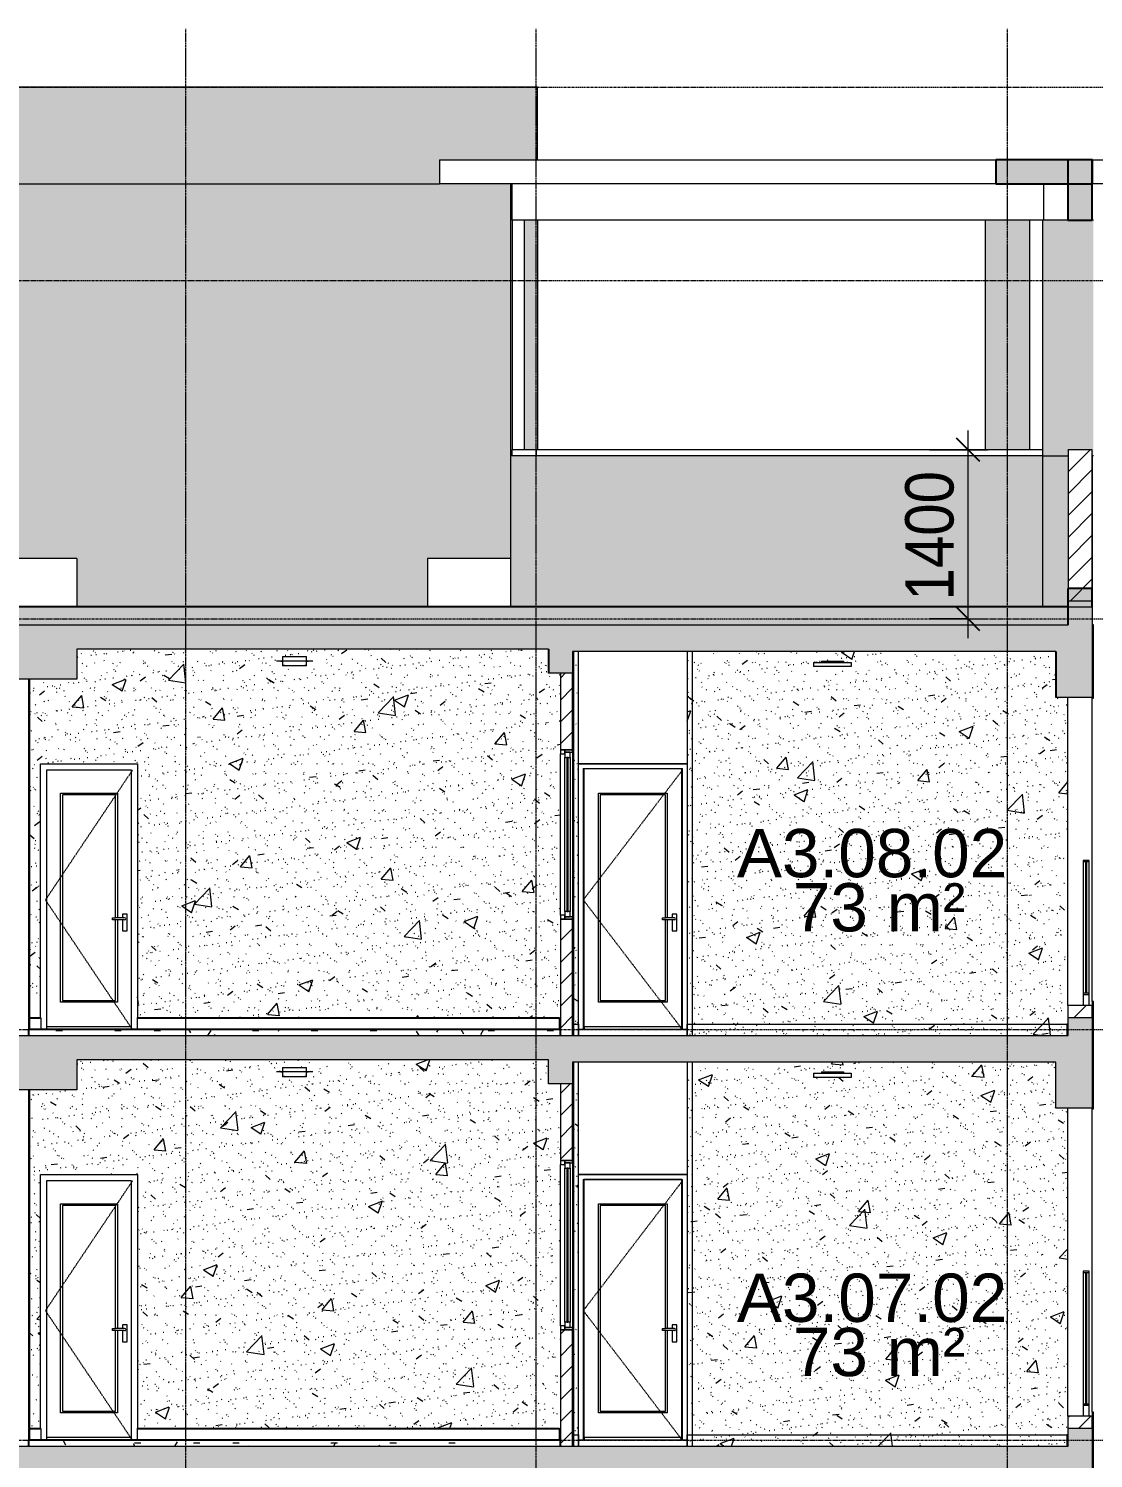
# Model space of a CAD drawing. Header units: millimetres. Extents: x 25061 to 259291, y -8723 to 35400.
# Drawn here: x 165010 to 173820, y 22450 to 34286 of the extents above; entities that cross this region are included whole.
import ezdxf

# ---------------------------------------------------------------- set-up
doc = ezdxf.new("R2010")
doc.units = ezdxf.units.MM
for name, pattern in [('Centre', [31.75, 6.35, -4.7625, 15.875, -4.7625]), ('Dash', [6.35, 3.175, -3.175]), ('Grid Line', [22.225, 12.7, -3.175, 3.175, -3.175])]:
    doc.linetypes.add(name, pattern=pattern)
for name, color, linetype, lineweight in [('0-2', 50, 'Continuous', 5), ('A-ANNO-DIMS', 211, 'Continuous', 9), ('A-ANNO-DIMS-160', 211, 'Continuous', 9), ('A-AREA-IDEN', 2, 'Continuous', 9), ('A-DETL-GENF-2', 7, 'Continuous', 9), ('A-DETL-GENF-HDLN-1', 7, 'Dash', 9), ('A-DETL-THIN', 151, 'Continuous', 9), ('A-DOOR', 31, 'Continuous', 9), ('A-DOOR-1', 7, 'Continuous', 9), ('A-FLOR-1', 10, 'Continuous', 25), ('A-FLOR-2', 7, 'Continuous', 9), ('A-FLOR-3', 192, 'Continuous', 25), ('A-FLOR-HRAL-1', 253, 'Continuous', 9), ('A-FLOR-LEVL-2', 51, 'Centre', 9), ('A-FLOR-PATT-1', 7, 'Continuous', 9), ('A-FLOR-PATT-3', 8, 'Continuous', 9), ('A-FLOR-PATT-4', 67, 'Continuous', 9), ('A-GLAZ', 151, 'Continuous', 9), ('A-GLAZ-3', 7, 'Continuous', 9), ('A-WALL', 113, 'Continuous', 9), ('A-WALL-1', 113, 'Continuous', 18), ('A-WALL-2', 250, 'Continuous', 18), ('A-WALL-3', 7, 'Continuous', 9), ('A-WALL-PATT-1', 7, 'Continuous', 9), ('A-WALL-PATT-2', 9, 'Continuous', 9), ('A-WALL-PATT-3', 111, 'Continuous', 5), ('A-WALL-PATT-4', 111, 'Continuous', 9), ('E-LITE-EQPM', 33, 'Continuous', 9), ('E-LITE-EQPM-1', 7, 'Continuous', 9), ('I-WALL', 2, 'Continuous', 9), ('I-WALL-1', 250, 'Continuous', 18), ('I-WALL-2', 7, 'Continuous', 9), ('I-WALL-3', 2, 'Continuous', 18), ('S-BEAM-1', 12, 'Continuous', 5), ('S-BEAM-2', 10, 'Continuous', 25), ('S-BEAM-3', 7, 'Continuous', 9), ('S-COLS', 52, 'Continuous', 9), ('S-COLS-1', 7, 'Continuous', 9), ('S-GRID-1', 1, 'Grid Line', 9)]:
    doc.layers.add(name, color=color, linetype=linetype, lineweight=lineweight)
doc.styles.add('Arial', font='arial.ttf', dxfattribs={"height": 400})
doc.styles.add('UTM Avo', font='', dxfattribs={"width": 0.9, "height": 400})
doc.styles.get('UTM Avo').set_extended_font_data('UTM Avo')
doc.dimstyles.new('1_Dim_chi_tiet_2_5', dxfattribs={"dimscale": 304.8, "dimtxt": 399.720379, "dimasz": 0.629921, "dimexe": 0.524934, "dimexo": 0.0625, "dimgap": 0.052493, "dimtad": 1, "dimdec": 0, "dimrnd": 5, "dimzin": 0, "dimdsep": 46, "dimtxsty": 'UTM Avo', "dimblk1": 'OBLIQUE', "dimblk2": 'OBLIQUE', "dimsah": 1, "dimcen": 0.09, "dimdle": 0.524934, "dimazin": 0, "dimtfac": 1, "dimtdec": 4, "dimtix": 1, "dimtmove": 0, "dimatfit": 3, "dimfxl": 1.049869, "dimfxlon": 1, "dimtvp": 1, "dimtolj": 1, "dimtzin": 0, "dimarcsym": 2})
pattern_1 = [(45, (-80880.3, 14125), (-90.50967, 90.50967), [])]
pattern_2 = [(0, (-80880.3, 14125), (650.24, 162.56), [53.645, -434.035, 53.645, -3034.995]), (0, (-80880.3, 14125), (650.24, 162.56), [-541.325, -434.035, 53.645, -921.715, -1625.6]), (0, (-80880.3, 14125), (650.24, 162.56), [-1950.72, 53.645, -434.035, 53.645, -1084.275]), (0, (-80880.3, 14125), (650.24, 162.56), [-2492.045, -271.475, 53.645, -759.155]), (120, (-80636.46, 14206.28), (-465.9011, 481.84436), [53.645, -434.035, 53.645, -3034.995]), (120, (-80636.46, 14206.28), (-465.9011, 481.84436), [-541.325, -434.035, 53.645, -921.715, -1625.6]), (120, (-80636.46, 14206.28), (-465.9011, 481.84436), [-1950.72, 53.645, -434.035, 53.645, -1084.275]), (120, (-80636.46, 14206.28), (-465.9011, 481.84436), [-2492.045, -271.475, 53.645, -759.155]), (240, (-80555.18, 14531.4), (-184.3389, -644.40436), [53.645, -434.035, 53.645, -3034.995]), (240, (-80555.18, 14531.4), (-184.3389, -644.40436), [-541.325, -434.035, 53.645, -921.715, -1625.6]), (240, (-80555.18, 14531.4), (-184.3389, -644.40436), [-1950.72, 53.645, -434.035, 53.645, -1084.275]), (240, (-80555.18, 14531.4), (-184.3389, -644.40436), [-2492.045, -271.475, 53.645, -759.155])]
pattern_3 = [(50, (-80880.3, 14125), (1165.978, -102.01), [121.92, -1341.12]), (355, (-80880.3, 14125), (-225.554, 1222.763), [97.536, -1072.896]), (100.451, (-80783.1, 14116.5), (940.433, 1120.746), [103.616, -1139.776]), (46.184, (-80880.3, 14450.1), (1734.906, -269.074), [182.88, -2011.68]), (96.636, (-80735.7, 14427.7), (1519.38, 1583.536), [155.424, -1709.665]), (351.184, (-80880.3, 14450.1), (1519.39, 1583.52), [146.304, -1609.344]), (21, (-80717.7, 14368.8), (970.332, -654.498), [121.92, -1341.12]), (326, (-80717.7, 14368.8), (395.533, 1178.804), [97.536, -1072.896]), (71.451, (-80636.9, 14314.3), (1365.87, 524.296), [103.616, -1139.776]), (37.5, (-80880.3, 14125), (19.767, 541.1527), [53.645, -1006.246, 53.645, -1035.507, -1076.96]), (37.5, (-80880.3, 14125), (19.767, 541.1527), [-2149.043, 53.645, -1023.315]), (7.5, (-80880.3, 14125), (427.646, 641.156), [53.645, -567.334, 53.645, -981.862, -410.464]), (7.5, (-80880.3, 14125), (427.646, 641.156), [-1656.486, 53.645, -356.819]), (327.5, (-81242.8, 14125), (867.782, -36.665), [53.645, -352.755, 53.645, -1214.323, -1682.496]), (327.5, (-81242.8, 14125), (867.782, -36.665), [-1674.368, 53.645, -1628.85]), (317.5, (-81405.4, 14125), (948.028, 162.731), [53.645, -474.675, 53.645, -788.416, -1194.816]), (317.5, (-81405.4, 14125), (948.028, 162.731), [-1370.38, 53.645, -1141.17])]
pattern_4 = [(37.5, (-80880.3, 14125), (-5.1206, 156.61216), [5.364, -118.181, 5.364, -132.812, -132.08]), (37.5, (-80880.3, 14125), (-5.1206, 156.61216), [-261.722, 5.364, -126.716]), (7.5, (-80880.3, 14125), (143.847, 229.3842), [5.364, -61.285, 5.364, -105.989, -42.672]), (7.5, (-80880.3, 14125), (143.847, 229.3842), [-178.003, 5.364, -37.308]), (327.5, (-80980.28, 14125), (253.1176, 0.4601), [5.364, -35.276, 5.364, -140.94, -191.008]), (327.5, (-80980.28, 14125), (253.1176, 0.4601), [-186.944, 5.364, -185.644]), (317.5, (-80980.28, 14125), (244.3381, 71.3376), [5.364, -14.956, 5.364, -90.546, -109.728]), (317.5, (-80980.28, 14125), (244.3381, 71.3376), [-116.23, 5.364, -104.364])]
pattern_5 = [(45, (-80880.3, 14125), (-84.8528, 84.8528), [])]

# ---------------------------------------------------------------- blocks, each defined once
blk = doc.blocks.new('NCV_TKTC_KET CAU_rvt-2-TKCS_MẶT CẮT 2')
at = {"layer": 'A-FLOR-PATT-1'}
h = blk.add_hatch(color=256, dxfattribs=at)
h.paths.add_polyline_path([(-53453, 33000), (-52653, 33000), (-52653, 33200), (-53453, 33200)])
h.paths.add_polyline_path([(-108251, 33000), (-107451, 33000), (-107451, 33200), (-108251, 33200)])
at = {"layer": 'S-BEAM-1'}
for points in [[(-107653, 32700), (-107453, 32700), (-107453, 33200), (-107653, 33200)], [(-107652, 29350), (-107652, 29500), (-107453, 29500), (-107453, 29650), (-107653, 29650), (-107653, 29350)], [(-107652, 25950), (-107652, 25950), (-107652, 25950)]]:
    blk.add_hatch(color=256, dxfattribs=at).paths.add_polyline_path(points)
at = {"layer": 'A-FLOR-1'}
for p, q in [((-107451, 33200), (-108251, 33200)), ((-108251, 33200), (-108251, 33000)), ((-107451, 33000), (-107451, 33200)), ((-108251, 33000), (-107451, 33000))]:
    blk.add_line(p, q, dxfattribs=at)
at = {"layer": 'A-FLOR-2'}
for p, q in [((-112853, 33200), (-112853, 33000)), ((-112853, 33200), (-108251, 33200)), ((-107451, 33200), (-99778, 33200)), ((-108251, 33000), (-112853, 33000)), ((-99778, 33000), (-107451, 33000))]:
    blk.add_line(p, q, dxfattribs=at)
at = {"layer": 'S-BEAM-2'}
for p, q in [((-107453, 33200), (-107653, 33200)), ((-107653, 33200), (-107653, 32700)), ((-107453, 32700), (-107453, 33200)), ((-107653, 32700), (-107453, 32700)), ((-107453, 29650), (-107653, 29650)), ((-107653, 29650), (-107653, 29350)), ((-107453, 29500), (-107453, 29650)), ((-111952, 29150), (-111952, 28950)), ((-107753, 29130), (-107753, 28750))]:
    blk.add_line(p, q, dxfattribs=at)
at = {"layer": 'S-BEAM-3'}
for p, q in [((-107451, 33200), (-100128, 33200)), ((-112253, 32700), (-112253, 33000)), ((-112053, 32700), (-112253, 32700)), ((-107863, 32700), (-112053, 32700))]:
    blk.add_line(p, q, dxfattribs=at)
at = {"layer": 'S-COLS-1'}
for p, q in [((-107853, 32700), (-107853, 33000)), ((-112253, 32700), (-112253, 30800))]:
    blk.add_line(p, q, dxfattribs=at)
blk = doc.blocks.new('DOOR_CW_01 CANH MO-PANEL KINH - DIG_02-800x2200-CỬA NHÔM KÍNH-400864-TKCS_MẶT CẮT 2')
at = {"layer": 'A-DETL-GENF-HDLN-1'}
for p, q in [((-116113, 6673), (-115393, 7747)), ((-115393, 5600), (-116113, 6673))]:
    blk.add_line(p, q, dxfattribs=at)
at = {"layer": 'A-DOOR-1'}
for p, q in [((-116103, 5600), (-116103, 7750)), ((-116103, 7750), (-115403, 7750)), ((-115403, 7750), (-115403, 5600)), ((-115988, 7558), (-115518, 7558)), ((-115988, 5826), (-115988, 7558)), ((-115533, 7543), (-115973, 7543)), ((-115973, 7543), (-115973, 5841)), ((-115533, 6524), (-115533, 7543)), ((-115518, 7558), (-115518, 6524)), ((-115558, 6524), (-115533, 6524)), ((-115558, 6508), (-115558, 6524)), ((-115458, 6524), (-115533, 6524)), ((-115477, 6556), (-115477, 6524)), ((-115438, 6556), (-115477, 6556)), ((-115438, 6416), (-115438, 6556)), ((-115533, 6508), (-115558, 6508)), ((-115533, 5841), (-115533, 6508)), ((-115458, 6508), (-115533, 6508)), ((-115518, 6508), (-115518, 5826)), ((-115477, 6508), (-115477, 6416)), ((-115477, 6416), (-115438, 6416)), ((-115518, 5826), (-115988, 5826)), ((-115973, 5841), (-115533, 5841)), ((-116153, 5700), (-116153, 5695)), ((-115353, 5695), (-115353, 5700)), ((-116103, 5626), (-115403, 5626))]:
    blk.add_line(p, q, dxfattribs=at)
for start, end in [(0, 90), (270, 360)]:
    blk.add_arc((-115458, 6516), 8.5, start, end, dxfattribs=at)
blk = doc.blocks.new('M_Fixed - 900 x 1400-901190-TKCS_MẶT CẮT 2')
at = {"layer": 'A-GLAZ-3'}
for p, q in [((-111815.564287, 7915), (-111852.564287, 7915)), ((-111852.564287, 7915), (-111852.564287, 7883)), ((-111852.564287, 7883), (-111815.564287, 7883)), ((-111852.564287, 6547), (-111852.564287, 7883)), ((-111752.564287, 7915), (-111815.564287, 7915)), ((-111815.564287, 7915), (-111815.564287, 7896)), ((-111815.564287, 7883), (-111815.564287, 7915)), ((-111771.564287, 7896), (-111815.564287, 7896)), ((-111815.564287, 7896), (-111815.564287, 7852)), ((-111815.564287, 7896), (-111752.564287, 7896)), ((-111815.564287, 7852), (-111771.564287, 7852)), ((-111815.564287, 6578), (-111815.564287, 7852)), ((-111787.564287, 7852), (-111799.564287, 7852)), ((-111799.564287, 7852), (-111799.564287, 6578)), ((-111787.564287, 6578), (-111787.564287, 7852)), ((-111771.564287, 7852), (-111771.564287, 7896)), ((-111771.564287, 7852), (-111771.564287, 6578)), ((-111752.564287, 7896), (-111752.564287, 7915)), ((-111752.564287, 7896), (-111752.564287, 6534)), ((-111815.564287, 6547), (-111852.564287, 6547)), ((-111852.564287, 6547), (-111852.564287, 6515)), ((-111852.564287, 6515), (-111815.564287, 6515)), ((-111771.564287, 6578), (-111815.564287, 6578)), ((-111815.564287, 6578), (-111815.564287, 6534)), ((-111815.564287, 6515), (-111815.564287, 6547)), ((-111815.564287, 6534), (-111771.564287, 6534)), ((-111752.564287, 6534), (-111815.564287, 6534)), ((-111815.564287, 6534), (-111815.564287, 6515)), ((-111815.564287, 6515), (-111752.564287, 6515)), ((-111799.564287, 6578), (-111787.564287, 6578)), ((-111771.564287, 6534), (-111771.564287, 6578)), ((-111752.564287, 6515), (-111752.564287, 6534))]:
    blk.add_line(p, q, dxfattribs=at)
blk = doc.blocks.new('Railing - 50 x 10mm-V146-TKCS_MẶT CẮT 2')
at = {"layer": 'A-FLOR-HRAL-1'}
for p, q in [((-53427.635618, 5900), (-53427.635618, 6990)), ((-53377.635618, 6990), (-53377.635618, 5900)), ((-53427.635618, 5800), (-53427.635618, 5890)), ((-53377.635618, 5890), (-53377.635618, 5800))]:
    blk.add_line(p, q, dxfattribs=at)
blk = doc.blocks.new('Railing - 10mm-V147-TKCS_MẶT CẮT 2')
at = {"layer": 'A-FLOR-HRAL-1'}
for p, q in [((-53407.635618, 5900), (-53407.635618, 6990)), ((-53397.635618, 6990), (-53397.635618, 5900))]:
    blk.add_line(p, q, dxfattribs=at)
blk = doc.blocks.new('Railing - Railing-883597-TKCS_MẶT CẮT 2')
at = {"layer": 'A-FLOR-HRAL-1'}
for p, q in [((-107527, 7000), (-107527, 6990)), ((-107477, 7000), (-107527, 7000)), ((-107527, 6990), (-107477, 6990)), ((-107477, 6990), (-107477, 7000)), ((-107477, 5900), (-107527, 5900)), ((-107527, 5900), (-107527, 5890)), ((-107527, 5890), (-107477, 5890)), ((-107477, 5890), (-107477, 5900))]:
    blk.add_line(p, q, dxfattribs=at)
at = {"extrusion": (0, 0, -1), "zscale": -1}
for name in ['Railing - 50 x 10mm-V146-TKCS_MẶT CẮT 2', 'Railing - 10mm-V147-TKCS_MẶT CẮT 2']:
    blk.add_blockref(name, (160905, 0), dxfattribs=at)
blk = doc.blocks.new('DOOR_CW_01 CANH MO-PANEL KINH - DIG_01-900x2200-CỬA NHÔM KÍNH-V149-TKCS_MẶT CẮT 2')
at = {"layer": 'A-DETL-GENF-HDLN-1'}
for p, q in [((-111663, 6673), (-110843, 7747)), ((-110843, 5600), (-111663, 6673))]:
    blk.add_line(p, q, dxfattribs=at)
at = {"layer": 'A-DOOR-1'}
for p, q in [((-110803, 7800), (-111703, 7800)), ((-111663, 7760), (-111663, 5600)), ((-111663, 7760), (-110843, 7760)), ((-111658, 7758), (-111658, 5626)), ((-110848, 7758), (-111658, 7758)), ((-110848, 5626), (-110848, 7758)), ((-110843, 5600), (-110843, 7760)), ((-111538, 7558), (-110968, 7558)), ((-111538, 5826), (-111538, 7558)), ((-110983, 7543), (-111523, 7543)), ((-111523, 7543), (-111523, 5841)), ((-110983, 6524), (-110983, 7543)), ((-110968, 7558), (-110968, 6524)), ((-111008, 6524), (-110983, 6524)), ((-111008, 6508), (-111008, 6524)), ((-110908, 6524), (-110983, 6524)), ((-110927, 6556), (-110927, 6524)), ((-110888, 6556), (-110927, 6556)), ((-110888, 6416), (-110888, 6556)), ((-110983, 6508), (-111008, 6508)), ((-110983, 5841), (-110983, 6508)), ((-110908, 6508), (-110983, 6508)), ((-110968, 6508), (-110968, 5826)), ((-110927, 6508), (-110927, 6416)), ((-110927, 6416), (-110888, 6416)), ((-110968, 5826), (-111538, 5826)), ((-111523, 5841), (-110983, 5841)), ((-111663, 5600), (-111703, 5600)), ((-111658, 5626), (-110848, 5626)), ((-111653, 5600), (-111653, 5626)), ((-110853, 5600), (-110853, 5626)), ((-110803, 5600), (-110843, 5600))]:
    blk.add_line(p, q, dxfattribs=at)
for start, end in [(0, 90), (270, 360)]:
    blk.add_arc((-110908, 6516), 8.5, start, end, dxfattribs=at)
blk = doc.blocks.new('LIC_12-ĐÈN LED VUÔNG GẮN NỔI 24W - LIC_12-ĐÈN LED VUÔNG GẮN NỔI 24W - ÁNH SÁNG VÀNG 4500K-V150-TKCS_MẶT CẮT 2')
at = {"layer": 'E-LITE-EQPM-1'}
for p, q in [((-109693, 8650), (-109511, 8650)), ((-109693, 8650), (-109693, 8639)), ((-109511, 8650), (-109511, 8639)), ((-109758, 8639), (-109447, 8639)), ((-109758, 8639), (-109758, 8604)), ((-109447, 8604), (-109758, 8604)), ((-109447, 8639), (-109447, 8604))]:
    blk.add_line(p, q, dxfattribs=at)
blk = doc.blocks.new('LIC_08-ĐÈN LED TRÒN GẮN NỔI - LIC_08 - ĐÈN LED TRÒN GẮN NỔI_ P_18W_ ÁNH SÁNG TRẮNG 6000K-V151-TKCS_MẶT CẮT 2')
at = {"layer": 'E-LITE-EQPM-1'}
for p, q in [((-114152, 8650), (-114202, 8650)), ((-114167, 8650), (-114154, 8650)), ((-113940, 8650), (-114167, 8650)), ((-114152, 8687), (-114152, 8610)), ((-114152, 8687), (-114052, 8687)), ((-114052, 8687), (-113952, 8687)), ((-113952, 8610), (-113952, 8687)), ((-113902, 8650), (-113952, 8650)), ((-113949, 8650), (-113940, 8650)), ((-114052, 8610), (-114152, 8610)), ((-114142, 8618), (-114142, 8615)), ((-113952, 8610), (-114052, 8610)), ((-113962, 8615), (-113962, 8618))]:
    blk.add_line(p, q, dxfattribs=at)
blk = doc.blocks.new('Railing - Railing-946623-TKCS_MẶT CẮT 2')
at = {"layer": 'A-FLOR-HRAL-1'}
for p, q in [((-116242.564287, 22695), (-116252.564287, 22695)), ((-116252.564287, 22695), (-116252.564287, 22600)), ((-116242.564287, 22600), (-116242.564287, 22695)), ((-116242.564287, 22695), (-116152.564287, 22695)), ((-116152.564287, 22695), (-116152.564287, 22600)), ((-111852.564287, 22695), (-111862.564287, 22695)), ((-111862.564287, 22695), (-111862.564287, 22600)), ((-111852.564287, 22600), (-111852.564287, 22695)), ((-116252.564287, 22600), (-116242.564287, 22600)), ((-111862.564287, 22600), (-111852.564287, 22600))]:
    blk.add_line(p, q, dxfattribs=at)
blk = doc.blocks.new('Railing - Railing-916015-TKCS_MẶT CẮT 2')
at = {"layer": 'A-FLOR-HRAL-1'}
for p, q in [((-115352.564287, 5600), (-115352.564287, 5695)), ((-115352.564287, 5695), (-111862.564287, 5695))]:
    blk.add_line(p, q, dxfattribs=at)
blk = doc.blocks.new('Railing - Railing-946624-TKCS_MẶT CẮT 2')
at = {"layer": 'A-FLOR-HRAL-1'}
for p, q in [((-111742.564287, 22645), (-111752.564287, 22645)), ((-111752.564287, 22645), (-111752.564287, 22550)), ((-111742.564287, 22550), (-111742.564287, 22645)), ((-111742.564287, 22645), (-111702.564287, 22645)), ((-111702.564287, 22645), (-111702.564287, 22550)), ((-110802.564287, 22550), (-110802.564287, 22645)), ((-110802.564287, 22645), (-110762.564287, 22645)), ((-110762.564287, 22645), (-107662.564287, 22645)), ((-110762.564287, 22645), (-110762.564287, 22550)), ((-107652.564287, 22645), (-107662.564287, 22645)), ((-107662.564287, 22645), (-107662.564287, 22550)), ((-107652.564287, 22550), (-107652.564287, 22645))]:
    blk.add_line(p, q, dxfattribs=at)
blk = doc.blocks.new('NCV_TKTC_TANG 6 - 8_rvt-4-TKCS_MẶT CẮT 2')
at = {"layer": 'A-FLOR-PATT-4'}
h = blk.add_hatch(dxfattribs=at)
h.set_pattern_fill('FP_36', color=256, style=0, pattern_type=2)
h.set_pattern_definition(pattern_2)
h.paths.add_polyline_path([(-111853, 22550), (-111853, 22600), (-116253, 22600), (-116253, 22550), (-112093, 22550)])
at = {"layer": 'A-WALL-PATT-1'}
h = blk.add_hatch(dxfattribs=at)
h.set_pattern_fill('FP_39', color=256, style=0, pattern_type=2)
h.set_pattern_definition(pattern_5)
h.paths.add_polyline_path([(-116243, 22700), (-116243, 25500), (-116253, 25500), (-116253, 22700)])
at = {"layer": 'A-WALL-PATT-2'}
h = blk.add_hatch(dxfattribs=at)
h.set_pattern_fill('FP_37', color=256, style=0, pattern_type=2)
h.set_pattern_definition(pattern_3)
h.paths.add_polyline_path([(-116243, 22700), (-116153, 22700), (-116153, 24800), (-115353, 24800), (-115353, 22700), (-111853, 22700), (-111853, 25550), (-111952, 25550), (-111952, 25750), (-115852, 25750), (-115852, 25500), (-116243, 25500), (-116243, 22822)])
h.paths.add_polyline_path([(-113966, 25610), (-114152, 25610), (-114152, 25687), (-113952, 25687), (-113952, 25610), (-113965, 25610)])
h = blk.add_hatch(dxfattribs=at)
h.set_pattern_fill('FP_38', color=256, style=0, pattern_type=2)
h.set_pattern_definition(pattern_4)
h.paths.add_polyline_path([(-116243, 22700), (-116153, 22700), (-116153, 24800), (-115353, 24800), (-115353, 22700), (-111853, 22700), (-111853, 25550), (-111952, 25550), (-111952, 25750), (-115852, 25750), (-115852, 25500), (-116243, 25500), (-116243, 22822)])
h.paths.add_polyline_path([(-113966, 25610), (-114152, 25610), (-114152, 25687), (-113952, 25687), (-113952, 25610), (-113965, 25610)])
h = blk.add_hatch(dxfattribs=at)
h.set_pattern_fill('FP_37', color=256, style=0, pattern_type=2)
h.set_pattern_definition(pattern_3)
h.paths.add_polyline_path([(-111703, 22550), (-111703, 25730), (-111743, 25729), (-111743, 22550)])
h = blk.add_hatch(dxfattribs=at)
h.set_pattern_fill('FP_38', color=256, style=0, pattern_type=2)
h.set_pattern_definition(pattern_4)
h.paths.add_polyline_path([(-111703, 22550), (-111703, 25730), (-111743, 25729), (-111743, 22550)])
h = blk.add_hatch(dxfattribs=at)
h.set_pattern_fill('FP_37', color=256, style=0, pattern_type=2)
h.set_pattern_definition(pattern_3)
h.paths.add_polyline_path([(-110763, 22550), (-110763, 25730), (-110803, 25730), (-110803, 22550)])
h = blk.add_hatch(dxfattribs=at)
h.set_pattern_fill('FP_38', color=256, style=0, pattern_type=2)
h.set_pattern_definition(pattern_4)
h.paths.add_polyline_path([(-110763, 22550), (-110763, 25730), (-110803, 25730), (-110803, 22550)])
h = blk.add_hatch(dxfattribs=at)
h.set_pattern_fill('FP_37', color=256, style=0, pattern_type=2)
h.set_pattern_definition(pattern_3)
h.paths.add_polyline_path([(-110763, 22550), (-107663, 22550), (-107663, 22645), (-107653, 22645), (-107653, 25350), (-107752, 25350), (-107752, 25730), (-110763, 25730), (-110763, 22822)])
h.paths.add_polyline_path([(-109456, 25604), (-109758, 25604), (-109758, 25639), (-109693, 25639), (-109693, 25650), (-109511, 25650), (-109511, 25639), (-109447, 25639), (-109447, 25604)])
h = blk.add_hatch(dxfattribs=at)
h.set_pattern_fill('FP_38', color=256, style=0, pattern_type=2)
h.set_pattern_definition(pattern_4)
h.paths.add_polyline_path([(-110763, 22550), (-107663, 22550), (-107663, 22645), (-107653, 22645), (-107653, 25350), (-107752, 25350), (-107752, 25730), (-110763, 25730), (-110763, 22822)])
h.paths.add_polyline_path([(-109456, 25604), (-109758, 25604), (-109758, 25639), (-109693, 25639), (-109693, 25650), (-109511, 25650), (-109511, 25639), (-109447, 25639), (-109447, 25604)])
h = blk.add_hatch(dxfattribs=at)
h.set_pattern_fill('FP_34', color=256, style=0, pattern_type=2)
h.set_pattern_definition(pattern_1)
h.paths.add_polyline_path([(-111753, 22550), (-111753, 23515), (-111853, 23515), (-111853, 22550)])
h.paths.add_polyline_path([(-111753, 24915), (-111753, 25550), (-111853, 25550), (-111853, 24915)])
h = blk.add_hatch(dxfattribs=at)
h.set_pattern_fill('FP_34', color=256, style=0, pattern_type=2)
h.set_pattern_definition(pattern_1)
h.paths.add_polyline_path([(-107652, 22580), (-107652, 22700), (-107453, 22700), (-107453, 22800), (-107653, 22800), (-107653, 22580)])
at = {"layer": 'A-FLOR-1'}
for p, q in [((-111853, 22600), (-116253, 22600)), ((-116253, 22600), (-116253, 22550)), ((-111853, 22550), (-111853, 22600))]:
    blk.add_line(p, q, dxfattribs=at)
at = {"layer": 'A-WALL-2'}
for p, q in [((-111853, 24915), (-111753, 24915)), ((-111753, 23515), (-111853, 23515)), ((-107653, 22800), (-107653, 22580)), ((-107453, 22800), (-107653, 22800)), ((-107453, 22700), (-107453, 22800)), ((-111853, 22700), (-111853, 22550))]:
    blk.add_line(p, q, dxfattribs=at)
at = {"layer": 'A-WALL-3'}
for p, q in [((-111853, 25550), (-111853, 24915)), ((-111753, 24915), (-111753, 25550)), ((-107453, 22832), (-107453, 25343)), ((-111703, 24800), (-110803, 24800)), ((-111853, 23515), (-111853, 22700)), ((-111753, 22550), (-111753, 23515)), ((-110803, 22600), (-111703, 22600))]:
    blk.add_line(p, q, dxfattribs=at)
at = {"layer": 'I-WALL-1'}
for p, q in [((-116253, 25500), (-116253, 22700)), ((-116243, 22700), (-116243, 25500)), ((-116253, 22700), (-116243, 22700))]:
    blk.add_line(p, q, dxfattribs=at)
at = {"layer": 'I-WALL-2'}
for p, q in [((-111743, 25730), (-111743, 22645)), ((-111703, 22550), (-111703, 25730)), ((-110803, 25730), (-110803, 22550)), ((-110763, 25730), (-110763, 22550)), ((-107653, 22800), (-107653, 25350)), ((-116153, 22700), (-116153, 24800)), ((-116153, 24800), (-115353, 24800)), ((-115353, 24800), (-115353, 22700)), ((-116243, 22700), (-116153, 22700)), ((-115353, 22700), (-111863, 22700))]:
    blk.add_line(p, q, dxfattribs=at)
at = {"layer": ''}
for name, p in [('Railing - Railing-883597-TKCS_MẶT CẮT 2', (0, 17000)), ('Railing - Railing-946623-TKCS_MẶT CẮT 2', (0, 0)), ('Railing - Railing-916015-TKCS_MẶT CẮT 2', (0, 17000)), ('Railing - Railing-946624-TKCS_MẶT CẮT 2', (0, 0))]:
    blk.add_blockref(name, p, dxfattribs=at)
at = {"layer": 'A-DOOR'}
for name in ['DOOR_CW_01 CANH MO-PANEL KINH - DIG_02-800x2200-CỬA NHÔM KÍNH-400864-TKCS_MẶT CẮT 2', 'DOOR_CW_01 CANH MO-PANEL KINH - DIG_01-900x2200-CỬA NHÔM KÍNH-V149-TKCS_MẶT CẮT 2']:
    blk.add_blockref(name, (0, 17000), dxfattribs=at)
at = {"layer": 'A-GLAZ'}
blk.add_blockref('M_Fixed - 900 x 1400-901190-TKCS_MẶT CẮT 2', (0, 17000), dxfattribs=at)
at = {"layer": 'E-LITE-EQPM'}
for name in ['LIC_08-ĐÈN LED TRÒN GẮN NỔI - LIC_08 - ĐÈN LED TRÒN GẮN NỔI_ P_18W_ ÁNH SÁNG TRẮNG 6000K-V151-TKCS_MẶT CẮT 2', 'LIC_12-ĐÈN LED VUÔNG GẮN NỔI 24W - LIC_12-ĐÈN LED VUÔNG GẮN NỔI 24W - ÁNH SÁNG VÀNG 4500K-V150-TKCS_MẶT CẮT 2']:
    blk.add_blockref(name, (0, 17000), dxfattribs=at)
blk = doc.blocks.new('NCV_TKTC_TANG 6 - 8_rvt-5-TKCS_MẶT CẮT 2')
at = {"layer": 'A-FLOR-PATT-4'}
h = blk.add_hatch(dxfattribs=at)
h.set_pattern_fill('FP_36', color=256, style=0, pattern_type=2)
h.set_pattern_definition(pattern_2)
h.paths.add_polyline_path([(-111853, 25950), (-111853, 26000), (-116253, 26000), (-116253, 25950), (-112491, 25950)])
at = {"layer": 'A-WALL-PATT-1'}
h = blk.add_hatch(dxfattribs=at)
h.set_pattern_fill('FP_39', color=256, style=0, pattern_type=2)
h.set_pattern_definition(pattern_5)
h.paths.add_polyline_path([(-116243, 26100), (-116243, 28900), (-116253, 28900), (-116253, 26100)])
at = {"layer": 'A-WALL-PATT-2'}
h = blk.add_hatch(dxfattribs=at)
h.set_pattern_fill('FP_37', color=256, style=0, pattern_type=2)
h.set_pattern_definition(pattern_3)
h.paths.add_polyline_path([(-116243, 26100), (-116153, 26100), (-116153, 28200), (-115353, 28200), (-115353, 26100), (-111853, 26100), (-111853, 28950), (-111952, 28950), (-111952, 29150), (-115852, 29150), (-115853, 28900), (-116243, 28900), (-116243, 26215)])
h.paths.add_polyline_path([(-113988, 29010), (-114152, 29010), (-114152, 29087), (-113952, 29087), (-113952, 29010), (-113981, 29010)])
h = blk.add_hatch(dxfattribs=at)
h.set_pattern_fill('FP_38', color=256, style=0, pattern_type=2)
h.set_pattern_definition(pattern_4)
h.paths.add_polyline_path([(-116243, 26100), (-116153, 26100), (-116153, 28200), (-115353, 28200), (-115353, 26100), (-111853, 26100), (-111853, 28950), (-111952, 28950), (-111952, 29150), (-115852, 29150), (-115853, 28900), (-116243, 28900), (-116243, 26215)])
h.paths.add_polyline_path([(-113988, 29010), (-114152, 29010), (-114152, 29087), (-113952, 29087), (-113952, 29010), (-113981, 29010)])
h = blk.add_hatch(dxfattribs=at)
h.set_pattern_fill('FP_37', color=256, style=0, pattern_type=2)
h.set_pattern_definition(pattern_3)
h.paths.add_polyline_path([(-111703, 25950), (-111703, 29130), (-111743, 29129), (-111743, 25950)])
h = blk.add_hatch(dxfattribs=at)
h.set_pattern_fill('FP_38', color=256, style=0, pattern_type=2)
h.set_pattern_definition(pattern_4)
h.paths.add_polyline_path([(-111703, 25950), (-111703, 29130), (-111743, 29129), (-111743, 25950)])
h = blk.add_hatch(dxfattribs=at)
h.set_pattern_fill('FP_37', color=256, style=0, pattern_type=2)
h.set_pattern_definition(pattern_3)
h.paths.add_polyline_path([(-110763, 25950), (-110763, 29130), (-110803, 29130), (-110803, 25950)])
h = blk.add_hatch(dxfattribs=at)
h.set_pattern_fill('FP_38', color=256, style=0, pattern_type=2)
h.set_pattern_definition(pattern_4)
h.paths.add_polyline_path([(-110763, 25950), (-110763, 29130), (-110803, 29130), (-110803, 25950)])
h = blk.add_hatch(dxfattribs=at)
h.set_pattern_fill('FP_37', color=256, style=0, pattern_type=2)
h.set_pattern_definition(pattern_3)
h.paths.add_polyline_path([(-110763, 25950), (-107663, 25950), (-107663, 26045), (-107653, 26045), (-107653, 28750), (-107753, 28750), (-107753, 29130), (-110763, 29130), (-110763, 26524)])
h.paths.add_polyline_path([(-109447, 29004), (-109758, 29004), (-109758, 29039), (-109693, 29039), (-109693, 29050), (-109511, 29050), (-109511, 29039), (-109447, 29039)])
h = blk.add_hatch(dxfattribs=at)
h.set_pattern_fill('FP_38', color=256, style=0, pattern_type=2)
h.set_pattern_definition(pattern_4)
h.paths.add_polyline_path([(-110763, 25950), (-107663, 25950), (-107663, 26045), (-107653, 26045), (-107653, 28750), (-107753, 28750), (-107753, 29130), (-110763, 29130), (-110763, 26524)])
h.paths.add_polyline_path([(-109447, 29004), (-109758, 29004), (-109758, 29039), (-109693, 29039), (-109693, 29050), (-109511, 29050), (-109511, 29039), (-109447, 29039)])
h = blk.add_hatch(dxfattribs=at)
h.set_pattern_fill('FP_34', color=256, style=0, pattern_type=2)
h.set_pattern_definition(pattern_1)
h.paths.add_polyline_path([(-111753, 25950), (-111753, 26915), (-111853, 26915), (-111853, 25950)])
h.paths.add_polyline_path([(-111853, 28315), (-111753, 28315), (-111753, 28950), (-111853, 28950)])
h = blk.add_hatch(dxfattribs=at)
h.set_pattern_fill('FP_34', color=256, style=0, pattern_type=2)
h.set_pattern_definition(pattern_1)
h.paths.add_polyline_path([(-107652, 25980), (-107652, 26100), (-107453, 26100), (-107453, 26200), (-107653, 26200), (-107653, 25980)])
at = {"layer": 'A-FLOR-1'}
for p, q in [((-111853, 26000), (-116253, 26000)), ((-116253, 26000), (-116253, 25950)), ((-111853, 25950), (-111853, 26000))]:
    blk.add_line(p, q, dxfattribs=at)
at = {"layer": 'A-WALL-2'}
for p, q in [((-111853, 28315), (-111753, 28315)), ((-111753, 26915), (-111853, 26915)), ((-107653, 26200), (-107653, 25980)), ((-107453, 26200), (-107653, 26200)), ((-107453, 26100), (-107453, 26200)), ((-111853, 26100), (-111853, 25950))]:
    blk.add_line(p, q, dxfattribs=at)
at = {"layer": 'A-WALL-3'}
for p, q in [((-111853, 28950), (-111853, 28315)), ((-111753, 28315), (-111753, 28950)), ((-107453, 26232), (-107453, 28743)), ((-111703, 28200), (-110803, 28200)), ((-111853, 26915), (-111853, 26100)), ((-111753, 25950), (-111753, 26915)), ((-110803, 26000), (-111703, 26000))]:
    blk.add_line(p, q, dxfattribs=at)
at = {"layer": 'I-WALL-1'}
for p, q in [((-116253, 28900), (-116253, 26100)), ((-116243, 26100), (-116243, 28900)), ((-116253, 26100), (-116243, 26100))]:
    blk.add_line(p, q, dxfattribs=at)
at = {"layer": 'I-WALL-2'}
for p, q in [((-111743, 29130), (-111743, 26045)), ((-111703, 25950), (-111703, 29130)), ((-110803, 29130), (-110803, 25950)), ((-110763, 29130), (-110763, 25950)), ((-107653, 26200), (-107653, 28750)), ((-116153, 26100), (-116153, 28200)), ((-116153, 28200), (-115353, 28200)), ((-115353, 28200), (-115353, 26100)), ((-116243, 26100), (-116153, 26100)), ((-115353, 26100), (-111863, 26100))]:
    blk.add_line(p, q, dxfattribs=at)
at = {"layer": ''}
for name, p in [('Railing - Railing-883597-TKCS_MẶT CẮT 2', (0, 20400)), ('Railing - Railing-946623-TKCS_MẶT CẮT 2', (0, 3400)), ('Railing - Railing-916015-TKCS_MẶT CẮT 2', (0, 20400)), ('Railing - Railing-946624-TKCS_MẶT CẮT 2', (0, 3400))]:
    blk.add_blockref(name, p, dxfattribs=at)
at = {"layer": 'A-DOOR'}
for name in ['DOOR_CW_01 CANH MO-PANEL KINH - DIG_01-900x2200-CỬA NHÔM KÍNH-V149-TKCS_MẶT CẮT 2', 'DOOR_CW_01 CANH MO-PANEL KINH - DIG_02-800x2200-CỬA NHÔM KÍNH-400864-TKCS_MẶT CẮT 2']:
    blk.add_blockref(name, (0, 20400), dxfattribs=at)
at = {"layer": 'A-GLAZ'}
blk.add_blockref('M_Fixed - 900 x 1400-901190-TKCS_MẶT CẮT 2', (0, 20400), dxfattribs=at)
at = {"layer": 'E-LITE-EQPM'}
for name in ['LIC_08-ĐÈN LED TRÒN GẮN NỔI - LIC_08 - ĐÈN LED TRÒN GẮN NỔI_ P_18W_ ÁNH SÁNG TRẮNG 6000K-V151-TKCS_MẶT CẮT 2', 'LIC_12-ĐÈN LED VUÔNG GẮN NỔI 24W - LIC_12-ĐÈN LED VUÔNG GẮN NỔI 24W - ÁNH SÁNG VÀNG 4500K-V150-TKCS_MẶT CẮT 2']:
    blk.add_blockref(name, (0, 20400), dxfattribs=at)
blk = doc.blocks.new('G1_SOF - BO TRU - 200x200-3063338-TKCS_MẶT CẮT 2')
at = {"layer": 'S-COLS'}
for p, q in [((-112253, 30750), (-112253, 30800)), ((-112053, 30800), (-112253, 30800)), ((-112053, 30800), (-112053, 30750))]:
    blk.add_line(p, q, dxfattribs=at)
blk = doc.blocks.new('DIMBLOCK92-TKCS_MẶT CẮT 2')
at = {"layer": 'A-ANNO-DIMS-160', "lineweight": 25}
for p, q in [((172783, 30800), (172687, 30896)), ((172783, 30800), (172879, 30704)), ((172783, 29400), (172687, 29496)), ((172783, 29400), (172879, 29304))]:
    blk.add_line(p, q, dxfattribs=at)
at = {"layer": 'A-ANNO-DIMS-160'}
for p, q in [((172783, 29240), (172783, 30960)), ((172463, 30800), (172943, 30800)), ((172783, 30800), (172463, 30800)), ((172463, 29400), (172943, 29400)), ((172783, 29400), (172463, 29400))]:
    blk.add_line(p, q, dxfattribs=at)
at = {"layer": 'A-ANNO-DIMS-160', "color": 0, "insert": (172263, 29552), "char_height": 400, "width": 1314.64, "attachment_point": 1, "rotation": 90, "line_spacing_factor": 1.110334, "style": 'UTM Avo'}
blk.add_mtext('1400', dxfattribs=at)
blk = doc.blocks.new('_Oblique')
at = {"color": 0, "linetype": 'ByBlock', "lineweight": -2}
blk.add_line((-0.5, -0.5), (0.5, 0.5), dxfattribs=at)

msp = doc.modelspace()

# ---------------------------------------------------------------- hatches: boundary and pattern name
at = {"layer": 'A-DETL-GENF-2'}
h = msp.add_hatch(color=256, dxfattribs=at)
h.paths.add_polyline_path([(236810.2, 28749.3), (236810.2, 29150), (238610.2, 29150), (238610.2, 28900), (238810.2, 28900), (238810.2, 29150), (243010.3, 29150), (243010.3, 28750), (243310.2, 28750), (243310.2, 29130), (247310.3, 29130), (247310.3, 28750), (247610.2, 28750), (247610.2, 29350), (227810.3, 29350), (227810.3, 28750), (228110.3, 28750), (228110.3, 29130), (232178.9, 29130), (232178.9, 28950), (232410.2, 28950), (232410.2, 29150), (236210.2, 29150), (236210.2, 28749.3), (236364.9, 28749.3)])
h.paths.add_polyline_path([(154310.3, 28750), (154310.3, 29130), (158310.3, 29130), (158310.3, 28750), (158610.3, 28750), (158610.3, 29150), (162810.2, 29150), (162810.2, 28900), (163010.2, 28900), (163010.2, 29150), (164810.2, 29150), (164810.2, 28900), (165410.3, 28900), (165410.3, 29150), (169310.6, 29150), (169310.6, 28950), (169510.6, 28950), (169510.6, 29130), (173510.3, 29130), (173510.3, 28750), (173810.3, 28750), (173810.3, 29500), (173610.3, 29500), (173610.3, 29350), (154010.3, 29350), (154010.3, 28750)])
h = msp.add_hatch(color=256, dxfattribs=at)
h.paths.add_polyline_path([(154310.3, 25350), (154310.3, 25950), (154010.3, 25950), (154010.3, 25350)])
h.paths.add_polyline_path([(247310.3, 25350), (247610.2, 25350), (247610.2, 25950), (247310.3, 25950)])
h.paths.add_polyline_path([(227810.3, 25350), (228110.3, 25350), (228110.3, 25730), (232109.9, 25730), (232109.9, 25550), (232309.9, 25550), (232309.9, 25750), (236210.2, 25750), (236210.2, 25500), (236810.2, 25500), (236810.2, 25750), (239210.2, 25750), (239210.2, 25500), (239410.1, 25500), (239410.1, 25750), (243010.3, 25750), (243010.3, 25350), (243310.2, 25350), (243310.2, 25730), (244910.2, 25730), (244910.2, 25500), (245110.2, 25500), (245110.2, 26100), (244910.2, 26100), (244910.2, 25950), (227810.3, 25950), (227810.3, 25906.7)])
h.paths.add_polyline_path([(173810.3, 25350), (173810.3, 26100), (173610.3, 26100), (173610.3, 25950), (156710.2, 25950), (156710.2, 26100), (156510.2, 26100), (156510.2, 25500), (156710.2, 25500), (156710.2, 25730), (158310.3, 25730), (158310.3, 25350), (158610.3, 25350), (158610.3, 25750), (162210.3, 25750), (162210.3, 25500), (162410.2, 25500), (162410.2, 25750), (164810.2, 25750), (164810.2, 25500), (165410.3, 25500), (165410.3, 25750), (169310.6, 25750), (169310.6, 25550), (169510.6, 25550), (169510.6, 25730), (173510.3, 25730), (173510.3, 25350), (173543, 25350)])
h = msp.add_hatch(color=256, dxfattribs=at)
h.paths.add_polyline_path([(154310.3, 21950), (154310.3, 22550), (154010.3, 22550), (154010.3, 21950)])
h.paths.add_polyline_path([(247310.3, 21950), (247610.2, 21950), (247610.2, 22550), (247310.3, 22550)])
h.paths.add_polyline_path([(243310.2, 21950), (243310.2, 22330), (244910.2, 22330), (244910.2, 22100), (245110.2, 22100), (245110.2, 22700), (244910.2, 22700), (244910.2, 22550), (227810.3, 22550), (227810.3, 21950), (228110.3, 21950), (228110.3, 22330), (232109.9, 22330), (232109.9, 22150), (232309.9, 22150), (232309.9, 22350), (236210.2, 22350), (236210.2, 22100), (236810.2, 22100), (236810.2, 22350), (239210.2, 22350), (239210.2, 22100), (239410.1, 22100), (239410.1, 22350), (243010.3, 22350), (243010.3, 21950)])
h.paths.add_polyline_path([(173510.3, 21950), (173810.3, 21950), (173810.3, 22700), (173610.3, 22700), (173610.3, 22550), (156710.2, 22550), (156710.2, 22700), (156510.2, 22700), (156510.2, 22100), (156710.2, 22100), (156710.2, 22330), (158310.3, 22330), (158310.3, 21950), (158610.3, 21950), (158610.3, 22350), (162210.3, 22350), (162210.3, 22100), (162410.2, 22100), (162410.2, 22350), (164810.2, 22350), (164810.2, 22100), (165410.3, 22100), (165410.3, 22350), (169310.6, 22350), (169310.6, 22150), (169510.6, 22150), (169510.6, 22330), (173510.3, 22330)])
at = {"layer": 'A-FLOR-PATT-3'}
h = msp.add_hatch(dxfattribs=at)
h.set_pattern_fill('FP_36', color=256, style=0, pattern_type=2)
h.set_pattern_definition([(0, (200382.47, 14125), (650.24, 162.56), [53.645, -434.035, 53.645, -3034.995]), (0, (200382.47, 14125), (650.24, 162.56), [-541.325, -434.035, 53.645, -921.715, -1625.6]), (0, (200382.47, 14125), (650.24, 162.56), [-1950.72, 53.645, -434.035, 53.645, -1084.275]), (0, (200382.47, 14125), (650.24, 162.56), [-2492.045, -271.475, 53.645, -759.155]), (120, (200626.31, 14206.28), (-465.9011, 481.84436), [53.645, -434.035, 53.645, -3034.995]), (120, (200626.31, 14206.28), (-465.9011, 481.84436), [-541.325, -434.035, 53.645, -921.715, -1625.6]), (120, (200626.31, 14206.28), (-465.9011, 481.84436), [-1950.72, 53.645, -434.035, 53.645, -1084.275]), (120, (200626.31, 14206.28), (-465.9011, 481.84436), [-2492.045, -271.475, 53.645, -759.155]), (240, (200707.6, 14531.4), (-184.3389, -644.40436), [53.645, -434.035, 53.645, -3034.995]), (240, (200707.6, 14531.4), (-184.3389, -644.40436), [-541.325, -434.035, 53.645, -921.715, -1625.6]), (240, (200707.6, 14531.4), (-184.3389, -644.40436), [-1950.72, 53.645, -434.035, 53.645, -1084.275]), (240, (200707.6, 14531.4), (-184.3389, -644.40436), [-2492.045, -271.475, 53.645, -759.155])])
h.paths.add_polyline_path([(154210.2, 29350), (173610.2, 29350.3), (173610.2, 29500), (154210.2, 29500)])
h.paths.add_polyline_path([(247410.2, 29350), (247410.2, 29500), (228010.1, 29500), (228010.1, 29350), (247310.3, 29350)])
at = {"layer": 'A-WALL-PATT-3'}
for points in [[(164810.1, 29500), (164910.1, 29500), (164910.1, 29900), (165410.2, 29900), (165410.2, 29500), (168310.2, 29500), (168310.2, 29900), (169000.1, 29900), (169000.1, 33000), (164810.1, 33000), (164810.1, 30225)], [(169210.1, 30800), (169210.1, 32700), (169110.1, 32700), (169110.1, 30800)], [(169210.1, 30800), (169220.1, 30800), (169220.1, 32700), (169210.1, 32700), (169210.1, 31458.8)], [(173295.2, 30800), (173295.2, 32700), (172925.2, 32700), (172925.2, 30800)], [(173543, 30750), (173610.2, 30750), (173610.2, 30800), (173810.2, 30800), (173810.2, 30750), (173820.2, 30750), (173820.2, 32700), (173400.2, 32700), (173400.2, 30750)], [(173400.2, 29500), (173400.2, 30750), (169000.1, 30750), (169000.1, 29500), (171952.6, 29500)], [(173601.3, 29500), (173610.1, 29500), (173610.2, 30750), (173400.2, 30750), (173400.2, 29500), (173600.2, 29500)]]:
    msp.add_hatch(color=256, dxfattribs=at).paths.add_polyline_path(points)
at = {"layer": 'A-WALL-PATT-4'}
msp.add_hatch(color=256, dxfattribs=at).paths.add_polyline_path([(164800.2, 33000), (168410.1, 33000), (168410.1, 33200), (169220.4, 33200), (169220.4, 33800), (164800.2, 33800)])
h = msp.add_hatch(dxfattribs=at)
h.set_pattern_fill('FP_34', color=256, style=0, pattern_type=2)
h.set_pattern_definition([(45, (200382.47, 14125), (-90.50967, 90.50967), [])])
h.paths.add_polyline_path([(173610.2, 29550), (173810.2, 29550), (173810.2, 30800), (173610.2, 30800), (173610.2, 29608.1)])

# ---------------------------------------------------------------- linework, layer by layer
at = {"layer": 'A-DETL-THIN'}
for p, q in [((173610.3, 29350), (173610.3, 29500)), ((173610.3, 29500), (173810.3, 29500)), ((173810.3, 29500), (173810.3, 28750)), ((154131.6, 29350), (173610.3, 29350)), ((169310.6, 29150), (165410.3, 29150)), ((165410.3, 29150), (165410.3, 28900)), ((169310.6, 28950), (169310.6, 29150)), ((173510.3, 29130), (169510.6, 29130)), ((169510.6, 29130), (169510.6, 28950)), ((173510.3, 28750), (173510.3, 29130)), ((165410.3, 28900), (164810.2, 28900)), ((169510.6, 28950), (169310.6, 28950)), ((173810.3, 28750), (173510.3, 28750)), ((173610.3, 25950), (173610.3, 26100)), ((173610.3, 26100), (173810.3, 26100)), ((173810.3, 26100), (173810.3, 25350)), ((156710.2, 25950), (173610.3, 25950)), ((169310.6, 25750), (165410.3, 25750)), ((165410.3, 25750), (165410.3, 25500)), ((169310.6, 25550), (169310.6, 25750)), ((173510.3, 25730), (169510.6, 25730)), ((169510.6, 25730), (169510.6, 25550)), ((173510.3, 25350), (173510.3, 25730)), ((165410.3, 25500), (164810.2, 25500)), ((169510.6, 25550), (169310.6, 25550)), ((173810.3, 25350), (173510.3, 25350)), ((173610.3, 22550), (173610.3, 22700)), ((173610.3, 22700), (173810.3, 22700)), ((173810.3, 22700), (173810.3, 21950)), ((156710.2, 22550), (173610.3, 22550))]:
    msp.add_line(p, q, dxfattribs=at)
at = {"layer": 'A-FLOR-3'}
for p, q in [((173610.2, 29500), (154210.2, 29500)), ((173610.2, 29350), (173610.2, 29500))]:
    msp.add_line(p, q, dxfattribs=at)
at = {"layer": 'A-FLOR-LEVL-2'}
for p, q in [((147110.2, 33800), (255566.7, 33800)), ((147110.2, 32200), (255566.7, 32200)), ((147110.2, 29400), (255566.7, 29400)), ((147110.2, 26000), (255566.7, 26000)), ((147110.2, 22600), (255566.7, 22600))]:
    msp.add_line(p, q, dxfattribs=at)
at = {"layer": 'A-WALL'}
for p, q in [((172925.2, 32700), (172925.2, 30800)), ((173295.2, 30800), (173295.2, 32700)), ((173610.2, 32700), (173400.2, 32700)), ((173400.2, 32700), (173400.2, 30750)), ((173820.2, 32700), (173810.2, 32700)), ((169010.1, 30750), (169010.1, 30800)), ((173400.2, 30800), (169010.1, 30800)), ((173400.2, 30750), (173610.2, 30750)), ((165410.2, 29900), (164910.1, 29900)), ((165410.2, 29900), (165410.2, 29500)), ((169000.1, 29900), (168310.2, 29900)), ((168310.2, 29900), (168310.2, 29500))]:
    msp.add_line(p, q, dxfattribs=at)
at = {"layer": 'A-WALL-1'}
for p, q in [((173610.2, 30800), (173610.2, 29550)), ((173810.2, 30800), (173610.2, 30800)), ((173810.2, 29550), (173810.2, 30800)), ((173610.2, 29550), (173810.2, 29550))]:
    msp.add_line(p, q, dxfattribs=at)
at = {"layer": 'I-WALL'}
for p, q in [((169220.4, 33800), (164800.2, 33800)), ((169220.4, 33200), (169220.4, 33800)), ((164800.2, 33000), (168410.1, 33000)), ((169000.1, 29500), (169000.1, 33000)), ((169110.1, 32700), (169110.1, 30800)), ((169220.1, 32700), (169220.1, 30799.9)), ((173400.2, 30750), (169000.1, 30750)), ((173400.2, 30750), (173400.2, 29500))]:
    msp.add_line(p, q, dxfattribs=at)
at = {"layer": 'I-WALL-3'}
for p, q in [((173810.2, 30750), (173810.2, 29499.9)), ((173820.2, 30750), (173810.2, 30750)), ((173820.2, 29350), (173810.3, 29350)), ((173820.2, 29350), (173820.2, 29350)), ((173820.2, 28742.9), (173820.2, 29350)), ((173810.2, 28750.2), (173810.2, 28742.9)), ((173810.2, 28742.9), (173820.2, 28742.9)), ((173820.2, 26232.3), (173810.2, 26232.3)), ((173810.2, 26232.3), (173810.2, 26099.9)), ((173820.2, 25342.9), (173820.2, 26232.3)), ((173820.2, 25950), (173810.3, 25950)), ((173810.2, 25350.2), (173810.2, 25342.9)), ((173810.2, 25342.9), (173820.2, 25342.9)), ((173820.2, 22832.3), (173810.2, 22832.3)), ((173810.2, 22832.3), (173810.2, 22699.9)), ((173820.2, 21942.9), (173820.2, 22832.3)), ((173820.2, 22550), (173810.3, 22550))]:
    msp.add_line(p, q, dxfattribs=at)
at = {"layer": 'S-GRID-1'}
for p, q in [((166310.2, 30285.9), (166310.2, 34285.9)), ((169210.1, 30285.9), (169210.1, 34285.9)), ((173110.2, 30285.9), (173110.2, 34285.9)), ((166310.2, -3283.1), (166310.2, 30285.9)), ((169210.1, -3283.1), (169210.1, 30285.9)), ((173110.2, -3283.1), (173110.2, 30285.9))]:
    msp.add_line(p, q, dxfattribs=at)

# ---------------------------------------------------------------- block references
at = {"layer": '0-2'}
for name in ['NCV_TKTC_KET CAU_rvt-2-TKCS_MẶT CẮT 2', 'NCV_TKTC_TANG 6 - 8_rvt-5-TKCS_MẶT CẮT 2', 'NCV_TKTC_TANG 6 - 8_rvt-4-TKCS_MẶT CẮT 2']:
    msp.add_blockref(name, (281262.8, 0), dxfattribs=at)
at = {"layer": 'S-COLS'}
msp.add_blockref('G1_SOF - BO TRU - 200x200-3063338-TKCS_MẶT CẮT 2', (281262.8, 0), dxfattribs=at)

# ---------------------------------------------------------------- texts
at = {"layer": 'A-AREA-IDEN', "char_height": 400, "line_spacing_factor": 0.936439, "style": 'Arial'}
for s, insert, width, attachment_point in [('\\pt8,16,24,32,40,48,56,64,72,80,88,96,104,112,120,128,136,144,152,160,168,176,184,192,200,208,216,224,232,240,248,256;A3.08.02', (171989.1, 27255.2), 2233.6, 8), ('\\pt8,16,24,32,40,48,56,64,72,80,88,96,104,112,120,128,136,144,152,160,168,176,184,192,200,208,216,224,232,240,248,256;73 m²', (172047.1, 27009.3), 1449.6, 5), ('\\pt8,16,24,32,40,48,56,64,72,80,88,96,104,112,120,128,136,144,152,160,168,176,184,192,200,208,216,224,232,240,248,256;A3.07.02', (171989.1, 23574.3), 2233.6, 8), ('\\pt8,16,24,32,40,48,56,64,72,80,88,96,104,112,120,128,136,144,152,160,168,176,184,192,200,208,216,224,232,240,248,256;73 m²', (172047.1, 23328.4), 1449.6, 5)]:
    msp.add_mtext(s, dxfattribs=dict(at, insert=insert, width=width, attachment_point=attachment_point))

# ---------------------------------------------------------------- dimensions: what is measured, and where the dimension line sits
at = {"layer": 'A-ANNO-DIMS'}
dim = msp.add_linear_dim(base=(172782.6, 30800), p1=(172462.6, 29400), p2=(172462.6, 30800), angle=90, dimstyle='1_Dim_chi_tiet_2_5', override={"dimpost": '<>', "dimfxl": 1400}, dxfattribs=at)
dim.commit()
dim.dimension.update_dxf_attribs({"geometry": 'DIMBLOCK92-TKCS_MẶT CẮT 2', "text_midpoint": (172559.6, 30100)})

doc.saveas('drawing.dxf')
